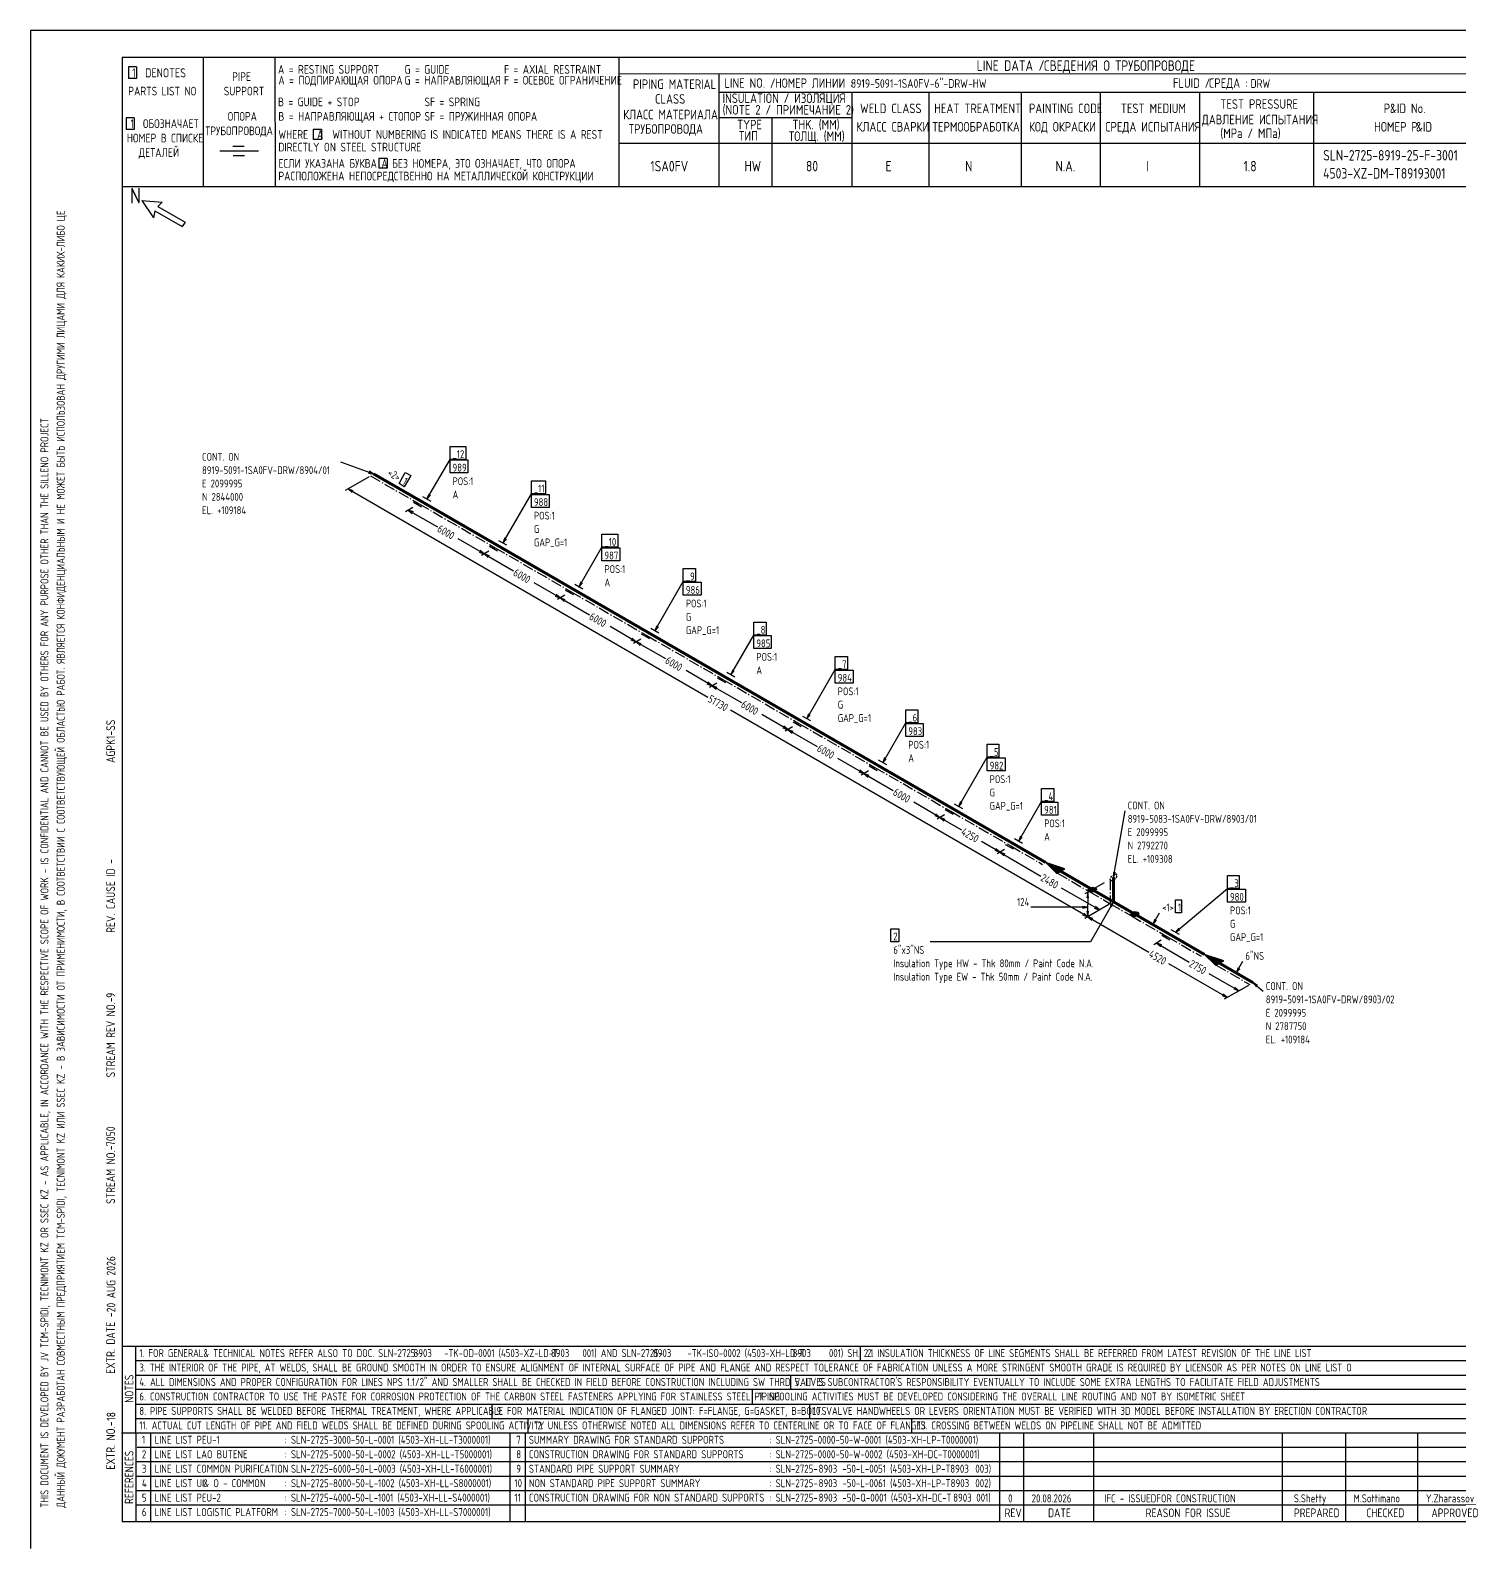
# Model space of a CAD drawing. Extents: x -1005 to 594, y -998 to 420.
# Drawn here: x 0 to 395.2, y 0 to 420 of the extents above; entities that cross this region are included whole.
import ezdxf

# ---------------------------------------------------------------- set-up
doc = ezdxf.new("R2010")
doc.units = 0
doc.linetypes.add('GT100', pattern=[0.8, 0.533333, -0.266667])
doc.linetypes.add('GT111', pattern=[4.5, 3, -0.6, 0.3, -0.6])
doc.styles.add('TTFN17', font='GOST type A')

msp = doc.modelspace()

# ---------------------------------------------------------------- linework, layer by layer
at = {"layer": 'GT_1', "flags": 128}
for points in [[(0, 420), (0, 0)], [(594, 420), (0, 420)], [(589.1, 412.5), (25.4, 412.5)], [(25.4, 412.5), (25.4, 7.5)], [(47.8, 412.5), (47.8, 376.7)], [(67.6, 412.5), (67.7, 376.7)], [(162.7, 412.5), (162.7, 376.7)], [(29.3, 409.9), (27.1, 409.9)], [(27.1, 409.9), (27.1, 406.7)], [(29.3, 409.9), (29.3, 406.7)], [(589.1, 408), (162.7, 407.9)], [(190.3, 407.8), (190.3, 376.7)], [(29.3, 406.7), (27.1, 406.7)], [(190.3, 402.9), (402.7, 402.9)], [(227.1, 402.9), (227.1, 376.7)], [(248.4, 402.9), (248.4, 376.8)], [(273.9, 402.9), (273.9, 376.7)], [(295.8, 402.9), (295.8, 376.7)], [(323.2, 402.9), (323.2, 376.7)], [(354.8, 402.9), (354.8, 376.8)], [(28.7, 395.8), (26.5, 395.8)], [(26.5, 395.8), (26.5, 392.6)], [(28.7, 395.8), (28.7, 392.6)], [(227.1, 395.8), (190.3, 395.8)], [(205, 395.8), (205, 376.7)], [(28.7, 392.6), (26.5, 392.6)], [(80.5, 392.6), (78.2, 392.6)], [(78.2, 392.6), (78.2, 389.8)], [(80.5, 392.6), (80.5, 389.8)], [(63.1, 386.6), (52.4, 386.6)], [(59.1, 387.9), (56, 387.9)], [(80.5, 389.8), (78.2, 389.8)], [(230.2, 388.7), (162.7, 388.7)], [(402.7, 388.7), (226.9, 388.7)], [(59.2, 385.3), (56.1, 385.3)], [(98.6, 384.6), (96.3, 384.6)], [(96.3, 384.6), (96.3, 381.9)], [(98.6, 384.6), (98.6, 381.9)], [(98.6, 381.9), (96.3, 381.9)], [(402.7, 376.7), (25.4, 376.7)], [(30.8, 372.9), (34, 368.1)], [(30.8, 372.9), (36.4, 372.5)], [(34.4, 370.1), (34, 368.1)], [(34.4, 370.1), (42, 365.7)], [(36.4, 372.5), (35.2, 371.3)], [(35.2, 371.3), (42.8, 366.9)], [(42.8, 366.9), (42, 365.7)], [(116.025, 304.925), (120.375, 304.925), (120.375, 301.325), (116.025, 301.325), (116.025, 304.925)], [(94.95, 297.275), (85.8, 300.575)], [(109.65, 290.3), (116.025, 301.325)], [(116.025, 301.175), (120.975, 301.175), (120.975, 297.575), (116.025, 297.575), (116.025, 301.175)], [(93.675, 296.525), (87, 292.7)], [(93.45, 297.5), (94.95, 297.275), (93.675, 298.025)], [(103.65, 297.65), (105.15, 296.825), (103.35, 293.75), (101.925, 294.65), (103.65, 297.65)], [(138.525, 295.4), (142.425, 295.4), (142.425, 291.8), (138.525, 291.8), (138.525, 295.4)], [(89.25, 292.625), (87.825, 293.15), (88.95, 292.175)], [(87.825, 293.15), (187.35, 235.55)], [(110.775, 289.7), (108.525, 290.975)], [(110.175, 291.725), (109.65, 290.3), (110.625, 291.425)], [(130.65, 278.15), (138.525, 291.8)], [(138.525, 291.65), (143.475, 291.65), (143.475, 288.05), (138.525, 288.05), (138.525, 291.65)], [(105.75, 288.05), (103.725, 286.85)], [(105.9, 286.775), (104.475, 287.3), (105.6, 286.325)], [(104.475, 287.3), (112.575, 282.65)], [(105.9, 289.475), (108.15, 288.2)], [(125.475, 275.15), (118.275, 279.35)], [(126.9, 277.325), (129.15, 276.05)], [(131.775, 277.55), (129.525, 278.825)], [(131.175, 279.575), (130.65, 278.15), (131.625, 279.275)], [(158.025, 280.625), (162.375, 280.625), (162.375, 277.025), (158.025, 277.025), (158.025, 280.625)], [(124.05, 275.675), (125.475, 275.15), (124.35, 276.125)], [(126.75, 275.9), (124.725, 274.7)], [(126.75, 275.9), (124.725, 274.7)], [(126.9, 274.625), (125.475, 275.15), (126.6, 274.175)], [(125.475, 275.15), (133.575, 270.5)], [(151.65, 266), (158.025, 277.025)], [(158.025, 276.875), (162.975, 276.875), (162.975, 273.275), (158.025, 273.275), (158.025, 276.875)], [(180.525, 271.1), (183.9, 271.1), (183.9, 267.5), (180.525, 267.5), (180.525, 271.1)], [(146.475, 263), (139.275, 267.2)], [(147.9, 265.175), (150.15, 263.9)], [(152.775, 265.4), (150.525, 266.675)], [(152.175, 267.425), (151.65, 266), (152.625, 267.125)], [(172.65, 253.85), (180.525, 267.5)], [(180.525, 267.35), (185.475, 267.35), (185.475, 263.75), (180.525, 263.75), (180.525, 267.35)], [(145.05, 263.525), (146.475, 263), (145.35, 263.975)], [(147.75, 263.75), (145.725, 262.55)], [(147.75, 263.75), (145.725, 262.55)], [(147.9, 262.475), (146.475, 263), (147.6, 262.025)], [(146.475, 263), (154.575, 258.35)], [(200.025, 256.325), (203.4, 256.325), (203.4, 252.725), (200.025, 252.725), (200.025, 256.325)], [(167.475, 250.85), (160.275, 255.05)], [(168.9, 253.025), (171.15, 251.75)], [(173.775, 253.25), (171.525, 254.525)], [(173.175, 255.275), (172.65, 253.85), (173.625, 254.975)], [(193.65, 241.7), (200.025, 252.725)], [(200.025, 252.575), (204.825, 252.575), (204.825, 248.975), (200.025, 248.975), (200.025, 252.575)], [(166.05, 251.375), (167.475, 250.85), (166.35, 251.825)], [(168.75, 251.6), (166.725, 250.4)], [(168.75, 251.6), (166.725, 250.4)], [(168.9, 250.325), (167.475, 250.85), (168.6, 249.875)], [(167.475, 250.85), (175.575, 246.2)], [(222.525, 246.8), (225.9, 246.8), (225.9, 243.2), (222.525, 243.2), (222.525, 246.8)], [(188.475, 238.7), (181.275, 242.9)], [(187.05, 239.225), (188.475, 238.7), (187.35, 239.675)], [(189.75, 239.45), (187.725, 238.25)], [(189.75, 239.45), (187.725, 238.25)], [(189.9, 240.875), (192.15, 239.6)], [(194.775, 241.1), (192.525, 242.375)], [(194.175, 243.125), (193.65, 241.7), (194.625, 242.825)], [(214.65, 229.55), (222.525, 243.2)], [(222.525, 243.05), (227.475, 243.05), (227.475, 239.45), (222.525, 239.45), (222.525, 243.05)], [(189.9, 238.175), (188.475, 238.7), (189.6, 237.725)], [(188.475, 238.7), (196.575, 234.05)], [(292.35, 174.8), (193.575, 231.95)], [(242.025, 232.025), (245.4, 232.025), (245.4, 228.425), (242.025, 228.425), (242.025, 232.025)], [(209.475, 226.55), (202.275, 230.75)], [(208.05, 227.075), (209.475, 226.55), (208.35, 227.525)], [(210.75, 227.3), (208.725, 226.1)], [(210.75, 227.3), (208.725, 226.1)], [(210.9, 228.725), (213.15, 227.45)], [(215.775, 228.95), (213.525, 230.225)], [(215.175, 230.975), (214.65, 229.55), (215.625, 230.675)], [(235.65, 217.4), (242.025, 228.425)], [(242.025, 228.275), (246.825, 228.275), (246.825, 224.675), (242.025, 224.675), (242.025, 228.275)], [(210.9, 226.025), (209.475, 226.55), (210.6, 225.575)], [(209.475, 226.55), (217.575, 221.9)], [(230.475, 214.4), (223.275, 218.6)], [(236.175, 218.825), (235.65, 217.4), (236.625, 218.525)], [(256.65, 205.25), (264.525, 218.9)], [(264.525, 222.5), (267.75, 222.5), (267.75, 218.9), (264.525, 218.9), (264.525, 222.5)], [(264.525, 218.75), (269.475, 218.75), (269.475, 215.15), (264.525, 215.15), (264.525, 218.75)], [(229.05, 214.925), (230.475, 214.4), (229.35, 215.375)], [(231.75, 215.15), (229.725, 213.95)], [(231.75, 215.15), (229.725, 213.95)], [(231.9, 213.875), (230.475, 214.4), (231.6, 213.425)], [(230.475, 214.4), (238.575, 209.75)], [(231.9, 216.575), (234.15, 215.3)], [(236.775, 216.8), (234.525, 218.075)], [(279.6, 210.275), (282.975, 210.275), (282.975, 206.675), (279.6, 206.675), (279.6, 210.275)], [(251.475, 202.25), (244.275, 206.45)], [(257.775, 204.65), (255.525, 205.925)], [(257.175, 206.675), (256.65, 205.25), (257.625, 206.375)], [(273.225, 195.65), (279.6, 206.675)], [(279.6, 206.525), (284.1, 206.525), (284.1, 202.925), (279.6, 202.925), (279.6, 206.525)], [(250.05, 202.775), (251.475, 202.25), (250.35, 203.225)], [(252.75, 203), (250.725, 201.8)], [(252.75, 203), (250.725, 201.8)], [(252.9, 201.725), (251.475, 202.25), (252.6, 201.275)], [(251.475, 202.25), (257.4, 198.8)], [(252.9, 204.425), (255.15, 203.15)], [(299.475, 185.675), (302.7, 204.125)], [(268.05, 192.65), (262.95, 195.575)], [(266.625, 193.175), (268.05, 192.65), (266.925, 193.625)], [(269.325, 193.4), (267.3, 192.2)], [(269.325, 193.4), (267.3, 192.2)], [(269.475, 194.825), (271.725, 193.55)], [(274.35, 195.05), (272.1, 196.325)], [(273.75, 197.075), (273.225, 195.65), (274.2, 196.775)], [(269.475, 192.125), (268.05, 192.65), (269.175, 191.675)], [(268.05, 192.65), (279.375, 186.05)], [(284.85, 187.4), (286.05, 188.075), (280.725, 189.8), (283.8, 186.8), (285.9, 188), (281.1, 189.575), (283.875, 186.875), (285.75, 187.925), (281.55, 189.35), (284.025, 186.95), (285.6, 187.85), (281.925, 189.05), (284.175, 187.025), (285.45, 187.7), (282.3, 188.9), (284.325, 187.1), (285.3, 187.625), (282.75, 188.6), (284.475, 187.175), (285.15, 187.55), (283.05, 188.45), (284.625, 187.25), (285, 187.475), (283.5, 188.15), (284.775, 187.325), (284.85, 187.4), (280.725, 189.8)], [(299.475, 187.175), (299.475, 185.675), (300, 187.1)], [(330.975, 186.2), (334.2, 186.2), (334.2, 182.6), (330.975, 182.6), (330.975, 186.2)], [(295.575, 176.675), (285.075, 182.75)], [(296.85, 184.175), (291.525, 181.1)], [(292.575, 180.05), (292.35, 181.55), (292.125, 180.05)], [(292.35, 181.55), (292.35, 178.175)], [(293.625, 182.975), (294.6, 182.825), (294.75, 182.3), (293.625, 181.625), (292.65, 181.775), (292.5, 182.3), (293.625, 182.975)], [(292.529, 182.2), (294.583, 182.2)], [(292.586, 182), (294.25, 182)], [(292.643, 181.8), (293.917, 181.8)], [(292.667, 182.4), (294.721, 182.4)], [(293, 182.6), (294.664, 182.6)], [(293.333, 182.8), (294.607, 182.8)], [(316.575, 170.525), (330.975, 182.6)], [(330.975, 182.45), (335.925, 182.45), (335.925, 178.85), (330.975, 178.85), (330.975, 182.45)], [(299.475, 178.925), (293.1, 167.9), (248.775, 167.9)], [(292.35, 177.425), (276.6, 177.425)], [(290.85, 177.2), (292.35, 177.425), (290.85, 177.65)], [(298.2, 178.175), (291.525, 174.35)], [(298.2, 178.175), (291.525, 174.35)], [(298.2, 178.175), (291.525, 174.35)], [(292.35, 174.8), (292.35, 178.175)], [(294.15, 177.2), (295.575, 176.675), (294.45, 177.65)], [(298.2, 178.175), (294.825, 176.225)], [(298.95, 177.5), (299.475, 178.925), (298.5, 177.8)], [(316.575, 179.45), (318.3, 179.45), (318.3, 175.925), (316.575, 175.925), (316.575, 179.45)], [(290.925, 175.325), (292.35, 174.8), (291.225, 175.775)], [(292.125, 176.3), (292.35, 174.8), (292.575, 176.3)], [(293.775, 174.275), (292.35, 174.8), (293.475, 173.825)], [(292.35, 174.8), (309.225, 164.975)], [(305.325, 176.225), (306.3, 176.075), (306.45, 175.55), (305.325, 174.875), (304.35, 175.025), (304.2, 175.55), (305.325, 176.225)], [(304.243, 175.4), (306.2, 175.4)], [(304.283, 175.6), (306.436, 175.6)], [(304.3, 175.2), (305.867, 175.2)], [(304.513, 175), (305.533, 175)], [(304.617, 175.8), (306.379, 175.8)], [(304.95, 176), (306.321, 176)], [(310.35, 172.7), (312.225, 175.925)], [(310.875, 174.125), (310.35, 172.7), (311.325, 173.825)], [(237.9, 171.5), (240.075, 171.5), (240.075, 167.9), (237.9, 167.9), (237.9, 171.5)], [(312.675, 168.275), (310.65, 167.075)], [(312.825, 169.7), (315.075, 168.425)], [(317.7, 169.925), (315.45, 171.2)], [(317.55, 171.65), (316.575, 170.525), (317.85, 171.275)], [(312.825, 167), (311.4, 167.525), (312.525, 166.55)], [(311.4, 167.525), (320.4, 162.275)], [(328.725, 161.975), (329.925, 162.65), (324.6, 164.375), (327.675, 161.375), (329.775, 162.575), (324.975, 164.15), (327.75, 161.45), (329.625, 162.5), (325.425, 163.925), (327.9, 161.525), (329.475, 162.425), (325.8, 163.625), (328.05, 161.6), (329.325, 162.275), (326.175, 163.475), (328.2, 161.675), (329.175, 162.2), (326.625, 163.175), (328.35, 161.75), (329.025, 162.125), (326.925, 163.025), (328.5, 161.825), (328.875, 162.05), (327.375, 162.725), (328.65, 161.9), (328.725, 161.975), (324.6, 164.375)], [(330.9, 152.45), (314.775, 161.75)], [(333.375, 159.275), (335.25, 162.5)], [(333.9, 160.7), (333.375, 159.275), (334.35, 160.4)], [(334.125, 154.325), (325.95, 159.05)], [(336.75, 155.825), (330.075, 152)], [(336.75, 155.825), (333.375, 153.875)], [(339.3, 155.825), (338.025, 156.575), (339, 155.45)], [(338.025, 156.575), (340.875, 154.175)], [(329.475, 152.975), (330.9, 152.45), (329.775, 153.425)], [(332.7, 154.85), (334.125, 154.325), (333, 155.3)], [(25.3, 56), (402.7, 56)], [(29.1, 56), (29.2, 7.5)], [(229.4, 56), (229.4, 52)], [(29.1, 52), (402.7, 52)], [(29.1, 48), (402.7, 48)], [(210.2, 48), (210.2, 44)], [(402.7, 44), (29.1, 44)], [(199.6, 44), (199.6, 40)], [(29.2, 40), (402.7, 40)], [(127.6, 40), (127.6, 36)], [(215.4, 40), (215.4, 36)], [(29.1, 36), (402.7, 36)], [(137.5, 36), (137.5, 32)], [(243.6, 36), (243.6, 32)], [(25.2, 32), (402.7, 32)], [(33.2, 32), (33.2, 7.6)], [(132.6, 32), (132.6, 7.6)], [(136.8, 32), (136.8, 7.6)], [(267.9, 32), (267.9, 7.5)], [(274.6, 32), (274.6, 7.5)], [(293.9, 32), (293.9, 7.5)], [(346.1, 32), (346.1, 7.5)], [(363.6, 32), (363.6, 7.5)], [(383.5, 32), (383.5, 7.5)], [(402.7, 28), (29.5, 28)], [(402.7, 24), (29.1, 24)], [(402.7, 20), (29.1, 20)], [(402.7, 16), (29.1, 16)], [(402.7, 12), (29.2, 12)], [(25.4, 7.5), (589.1, 7.5)], [(0, 0), (0, 0)]]:
    msp.add_lwpolyline(points, dxfattribs=at)
at = {"layer": 'GT_1', "linetype": 'GT111', "flags": 128}
for points in [[(94.05, 296.75), (107.475, 289.025)], [(107.475, 289.025), (128.475, 276.875)], [(128.475, 276.875), (149.475, 264.725)], [(149.475, 264.725), (170.475, 252.575)], [(170.475, 252.575), (191.475, 240.425)], [(191.475, 240.425), (212.475, 228.275)], [(212.475, 228.275), (233.475, 216.125)], [(233.475, 216.125), (254.475, 203.975)], [(254.475, 203.975), (271.05, 194.375)], [(271.05, 194.375), (279.825, 189.275)], [(283.95, 186.875), (292.725, 181.775)], [(298.575, 185.15), (298.575, 178.4)], [(292.725, 181.775), (298.575, 178.4)], [(298.575, 178.4), (304.425, 175.025)], [(304.425, 175.025), (314.4, 169.25)], [(314.4, 169.25), (323.7, 163.85)], [(327.825, 161.45), (337.125, 156.05)]]:
    msp.add_lwpolyline(points, dxfattribs=at)
at = {"layer": 'GT_1', "const_width": 0.8, "flags": 128}
for points in [[(108.375, 289.55), (94.95, 297.275)], [(129.375, 277.4), (108.375, 289.55)], [(150.375, 265.25), (129.375, 277.4)], [(171.375, 253.1), (150.375, 265.25)], [(192.375, 240.95), (171.375, 253.1)], [(213.375, 228.8), (192.375, 240.95)], [(234.375, 216.65), (213.375, 228.8)], [(255.375, 204.5), (234.375, 216.65)], [(271.95, 194.9), (255.375, 204.5)], [(280.725, 189.8), (271.95, 194.9)], [(293.625, 182.3), (284.85, 187.4)], [(299.475, 178.925), (299.475, 185.675)], [(299.475, 178.925), (293.625, 182.3)], [(305.325, 175.55), (299.475, 178.925)], [(315.3, 169.775), (305.325, 175.55)], [(324.6, 164.375), (315.3, 169.775)], [(338.025, 156.575), (328.725, 161.975)]]:
    msp.add_lwpolyline(points, dxfattribs=at)
at = {"layer": 'GT_1', "linetype": 'GT100', "flags": 128}
msp.add_lwpolyline([(300.075, 186.65), (300.45, 186.2), (300.075, 185.375), (298.875, 184.7), (298.5, 185.15), (298.875, 185.975), (300.075, 186.65)], dxfattribs=at)

# ---------------------------------------------------------------- texts
at = {"layer": 'GT_1', "style": 'TTFN17'}
for s, height, p in [('LINE DATA /', 2.8875, (261.633, 408.8)), ('СВЕДЕНИЯ О ТРУБОПРОВОДЕ', 2.8875, (280.233, 408.8)), (' 1  DENOTES', 2.5025, (26.875, 407)), (' PIPE', 2.4062, (54.561, 406)), ('A = RESTING SUPPORT', 2.40625, (68.461, 408)), ('A = ПОДПИРАЮЩАЯ ОПОРА', 2.40625, (68.561, 405)), ('G = GUIDE', 2.4062, (103.461, 408)), ('G = НАПРАВЛЯЮЩАЯ', 2.40625, (103.461, 405)), ('F = AXIAL RESTRAINT', 2.40625, (130.961, 408)), ('F = ОСЕВОЕ ОГРАНИЧЕНИЕ', 2.40625, (130.961, 405)), ('PARTS LIST NO', 2.40625, (27.061, 402)), ('SUPPORT', 2.4062, (53.461, 402)), ('PIPING MATERIAL', 2.64687, (166.597, 403.8)), ('LINE NO. /', 2.6469, (191.897, 404.1)), ('НОМЕР ЛИНИИ :', 2.59875, (205.89, 404.1)), ('8919-5091-1SA0FV-6"-DRW-HW', 2.40625, (226.861, 404.1)), ('FLUID /', 2.6469, (315.897, 404.1)), ('СРЕДА :', 2.6469, (325.897, 404.1)), ('DRW', 2.4062, (337.361, 404.1)), ('B = GUIDE + STOP', 2.40625, (68.461, 399)), ('SF = SPRING', 2.40625, (108.961, 399)), ('CLASS', 2.6469, (172.697, 399.7)), ('(NOTE 2 / ПРИМЕЧАНИЕ 2)', 2.64687, (191.397, 396.7)), ('INSULATION / ИЗОЛЯЦИЯ', 2.64687, (191.397, 399.9)), ('WELD CLASS', 2.6469, (229.397, 397.1)), ('HEAT TREATMENT', 2.64687, (249.897, 397.1)), ('PAINTING CODE', 2.64687, (276.097, 397.1)), ('TEST MEDIUM', 2.64687, (301.497, 397.1)), ('TEST PRESSURE', 2.64687, (328.997, 398.3)), ('P', 2.647, (374.197, 397.1)), ('&ID No.', 2.6469, (375.908, 397.1)), (' 1  ОБОЗНАЧАЕТ', 2.40625, (26.461, 393)), ('ОПОРА', 2.4062, (54.561, 395)), ('B = НАПРАВЛЯЮЩАЯ + СТОПОР', 2.40625, (68.561, 395)), ('SF = ПРУЖИННАЯ ОПОРА', 2.40625, (108.961, 395)), ('КЛАСС МАТЕРИАЛА', 2.64687, (163.897, 395.4)), ('TYPE', 2.6469, (195.397, 392.6)), ('THK. (MM)', 2.6469, (210.697, 392.6)), ('ДАВЛЕНИЕ ИСПЫТАНИЯ', 2.64687, (323.897, 394)), ('НОМЕР В СПИСКЕ', 2.40625, (26.661, 389)), ('ТРУБОПРОВОДА', 2.40625, (48.361, 391)), ('WHERE  A  WITHOUT NUMBERING IS INDICATED MEANS THERE IS A REST', 2.40625, (68.561, 390)), ('ТРУБОПРОВОДА', 2.64687, (165.397, 391.4)), ('ТИП', 2.6469, (195.897, 389.5)), ('ТОЛЩ. (ММ)', 2.6469, (209.697, 389.4)), ('КЛАСС СВАРКИ', 2.64687, (228.397, 392)), ('ТЕРМООБРАБОТКА', 2.64687, (249.397, 392)), ('КОД ОКРАСКИ', 2.64687, (276.097, 392)), ('СРЕДА ИСПЫТАНИЯ', 2.64687, (297.197, 392)), ('(MPa / МПа)', 2.64687, (328.997, 390.2)), ('НОМЕР P', 2.6469, (371.497, 392)), ('&ID', 2.6469, (383.097, 392)), ('ДЕТАЛЕЙ', 2.4062, (29.961, 385)), ('DIRECTLY ON STEEL STRUCTURE', 2.40625, (68.561, 386.5)), ('SLN-2725-8919-25-F-3001', 2.8875, (357.433, 384)), ('ЕСЛИ УКАЗАНА БУКВА A БЕЗ НОМЕРА, ЭТО ОЗНАЧАЕТ, ЧТО ОПОРА', 2.40625, (68.561, 382)), ('1SA0FV', 2.8875, (171.433, 381)), ('HW', 2.8875, (197.433, 381)), ('80', 2.8875, (214.433, 381)), ('E', 2.888, (236.433, 381)), ('N', 2.888, (258.433, 381)), ('N.A.', 2.8875, (283.433, 381)), ('I', 2.888, (308.433, 381)), ('1.8', 2.8875, (335.433, 381)), ('РАСПОЛОЖЕНА НЕПОСРЕДСТВЕННО НА МЕТАЛЛИЧЕСКОЙ КОНСТРУКЦИИ', 2.40625, (68.561, 378.5)), ('4503-XZ-DM-T89193001', 2.8875, (357.433, 379)), ('N', 4.331, (27.55, 372.1)), ('CONT. ON', 2.1656, (47.471, 300.95)), ('_12', 2.1656, (116.725, 301.7)), ('8919-5091-1SA0FV-DRW/8904/01', 2.16562, (47.471, 297.253)), ('989', 2.1656, (116.725, 297.95)), ('E 2099995', 2.1656, (47.471, 293.555)), ('POS:1', 2.1656, (116.725, 294.2)), ('_11', 2.1656, (139.225, 292.175)), ('N 2844000', 2.1656, (47.471, 289.858)), ('A', 2.166, (116.725, 290.503)), ('988', 2.1656, (139.225, 288.425)), ('EL. +109184', 2.16562, (47.471, 286.16)), ('POS:1', 2.1656, (139.225, 284.675)), ('G', 2.166, (139.225, 280.978)), ('GAP_G=1', 2.1656, (139.225, 277.28)), ('_10', 2.1656, (158.725, 277.4)), ('987', 2.1656, (158.725, 273.65)), ('POS:1', 2.1656, (158.725, 269.9)), ('_9', 2.1656, (181.225, 267.875)), ('A', 2.166, (158.725, 266.203)), ('986', 2.1656, (181.225, 264.125)), ('POS:1', 2.1656, (181.225, 260.375)), ('G', 2.166, (181.225, 256.678)), ('GAP_G=1', 2.1656, (181.225, 252.98)), ('_8', 2.1656, (200.725, 253.1)), ('985', 2.1656, (200.725, 249.35)), ('A', 2.166, (200.725, 241.903)), ('POS:1', 2.1656, (200.725, 245.6)), ('_7', 2.1656, (223.225, 243.575)), ('984', 2.1656, (223.225, 239.825)), ('POS:1', 2.1656, (223.225, 236.075)), ('G', 2.166, (223.225, 232.378)), ('GAP_G=1', 2.1656, (223.225, 228.68)), ('_6', 2.1656, (242.725, 228.8)), ('983', 2.1656, (242.725, 225.05)), ('POS:1', 2.1656, (242.725, 221.3)), ('A', 2.166, (242.725, 217.603)), ('_5', 2.1656, (265.225, 219.275)), ('982', 2.1656, (265.225, 215.525)), ('POS:1', 2.1656, (265.225, 211.775)), ('G', 2.166, (265.225, 208.078)), ('GAP_G=1', 2.1656, (265.225, 204.38)), ('_4', 2.1656, (280.3, 207.05)), ('CONT. ON', 2.1656, (303.4, 204.5)), ('981', 2.1656, (280.3, 203.3)), ('POS:1', 2.1656, (280.3, 199.55)), ('8919-5083-1SA0FV-DRW/8903/01', 2.16562, (303.4, 200.803)), ('A', 2.166, (280.3, 195.853)), ('E 2099995', 2.1656, (303.4, 197.105)), ('N 2792270', 2.1656, (303.4, 193.408)), ('EL. +109308', 2.16562, (303.4, 189.71)), ('_3', 2.1656, (331.675, 182.975)), ('980', 2.1656, (331.675, 179.225)), ('124', 2.1656, (272.816, 177.8)), ('<1>', 2.1656, (312.925, 176.3)), ('1', 2.166, (317.283, 176.3)), ('POS:1', 2.1656, (331.675, 175.475)), ('G', 2.166, (331.675, 171.778)), ('2', 2.166, (238.582, 168.275)), ('GAP_G=1', 2.1656, (331.675, 168.08)), ('6"x3"NS', 2.1656, (238.582, 164.525)), ('6"NS', 2.1656, (335.95, 162.875)), ('Insulation Type HW - Thk 80mm / Paint Code N.A.', 2.16562, (238.582, 160.828)), ('Insulation Type EW - Thk 50mm / Paint Code N.A.', 2.16562, (238.582, 157.13)), ('CONT. ON', 2.1656, (341.575, 154.55)), ('8919-5091-1SA0FV-DRW/8903/02', 2.16562, (341.575, 150.853)), ('E 2099995', 2.1656, (341.575, 147.155)), ('N 2787750', 2.1656, (341.575, 143.458)), ('EL. +109184', 2.16562, (341.575, 139.76)), ('1. FOR GENERAL', 2.18487, (30.128, 53)), ('& TECHNICAL NOTES REFER ALSO TO DOC. SLN-2725-      -TK-OD-0001 (4503-XZ-LD-T      001) AND SLN-2725-      -TK-ISO-0002 (4503-XH-LD-T      001) SH. 2.1', 2.18487, (47.868, 53)), ('8903', 2.1849, (105.928, 53)), ('8903', 2.1849, (143.928, 53)), ('8903', 2.1849, (172.128, 53)), ('8903', 2.1849, (210.728, 53)), ('2. INSULATION THICKNESS OF LINE SEGMENTS SHALL BE REFERRED FROM LATEST REVISION OF THE LINE LIST', 2.18487, (231.328, 53)), ('3. THE INTERIOR OF THE PIPE, AT WELDS, SHALL BE GROUND SMOOTH IN ORDER TO ENSURE ALIGNMENT OF INTERNAL SURFACE OF PIPE AND FLANGE AND RESPECT TOLERANCE OF FABRICATION UNLESS A MORE STRINGENT SMOOTH GRADE IS REQUIRED BY LICENSOR AS PER NOTES ON LINE LIST O', 2.18487, (30.128, 49)), ('4. ALL DIMENSIONS AND PROPER CONFIGURATION FOR LINES NPS 1.1/2" AND SMALLER SHALL BE CHECKED IN FIELD BEFORE CONSTRUCTION INCLUDING SW THRD VALVES', 2.18487, (30.128, 45)), ("5. IT IS SUBCONTRACTOR'S RESPONSIBILITY EVENTUALLY TO INCLUDE SOME EXTRA LENGTHS TO FACILITATE FIELD ADJUSTMENTS", 2.18487, (211.328, 45)), ('6. CONSTRUCTION CONTRACTOR TO USE THE PASTE FOR CORROSION PROTECTION OF THE CARBON STEEL FASTENERS APPLYING FOR STAINLESS STEEL PIPING', 2.18487, (30.128, 41)), ('7. SPOOLING ACTIVITIES MUST BE DEVELOPED CONSIDERING THE OVERALL LINE ROUTING AND NOT BY ISOMETRIC SHEET', 2.18487, (201.328, 41)), ('8. PIPE SUPPORTS SHALL BE WELDED BEFORE THERMAL TREATMENT, WHERE APPLICABLE', 2.18487, (30.128, 37)), ('9. FOR MATERIAL INDICATION OF FLANGED JOINT: F=FLANGE, G=GASKET, B=BOLTS', 2.18487, (128.828, 37)), ('10. VALVE HANDWHEELS OR LEVERS ORIENTATION MUST BE VERIFIED WITH 3D MODEL BEFORE INSTALLATION BY ERECTION CONTRACTOR', 2.18487, (216.328, 37)), ('11. ACTUAL CUT LENGTH OF PIPE AND FIELD WELDS SHALL BE DEFINED DURING SPOOLING ACTIVITY', 2.18487, (30.128, 33)), ('12. UNLESS OTHERWISE NOTED ALL DIMENSIONS REFER TO CENTERLINE OR TO FACE OF FLANGES', 2.18487, (139.328, 33)), ('13. CROSSING BETWEEN WELDS ON PIPELINE SHALL NOT BE ADMITTED', 2.18487, (245.328, 33)), ('1', 2.214, (30.832, 29)), ('LINE LIST PEU-1', 2.21375, (34.332, 29)), (': SLN-2725-3000-50-L-0001 (4503-XH-LL-T3000001)', 2.21375, (70.332, 29)), ('7', 2.214, (134.332, 29)), ('SUMMARY DRAWING FOR STANDARD SUPPORTS', 2.21375, (137.832, 29)), (': SLN-2725-0000-50-W-0001 (4503-XH-LP-T0000001)', 2.21375, (204.332, 29)), ('2', 2.214, (30.832, 25)), ('LINE LIST LAO BUTENE', 2.21375, (34.332, 25)), (': SLN-2725-5000-50-L-0002 (4503-XH-LL-T5000001)', 2.21375, (70.332, 25)), ('8', 2.214, (134.332, 25)), ('CONSTRUCTION DRAWING FOR STANDARD SUPPORTS', 2.21375, (137.832, 25)), (': SLN-2725-0000-50-W-0002 (4503-XH-DC-T0000001)', 2.21375, (204.332, 25)), ('3', 2.214, (30.832, 21)), ('LINE LIST COMMON PURIFICATION', 2.21375, (34.332, 21)), (': SLN-2725-6000-50-L-0003 (4503-XH-LL-T6000001)', 2.21375, (70.332, 21)), ('9', 2.214, (134.332, 21)), ('STANDARD PIPE SUPPORT SUMMARY', 2.21375, (137.832, 21)), (': SLN-2725-      -50-L-0051 (4503-XH-LP-T      003)', 2.21375, (204.332, 21)), ('8903', 2.2138, (217.932, 21)), ('8903', 2.2138, (254.332, 21)), ('4', 2.214, (30.832, 17)), ('LINE LIST UI', 2.21375, (34.332, 17)), ('& O - COMMON', 2.21375, (47.849, 17)), (': SLN-2725-8000-50-L-1002 (4503-XH-LL-S8000001)', 2.21375, (70.332, 17)), ('10', 2.2138, (133.832, 17)), ('NON STANDARD PIPE SUPPORT SUMMARY', 2.21375, (137.832, 17)), (': SLN-2725-      -50-L-0061 (4503-XH-LP-T      002)', 2.21375, (204.332, 17)), ('8903', 2.2138, (217.932, 17)), ('8903', 2.2138, (254.432, 17)), ('5', 2.214, (30.832, 13)), ('LINE LIST PEU-2', 2.21375, (34.332, 13)), (': SLN-2725-4000-50-L-1001 (4503-XH-LL-S4000001)', 2.21375, (70.332, 13)), ('11', 2.2138, (133.832, 13)), ('CONSTRUCTION DRAWING FOR NON STANDARD SUPPORTS', 2.21375, (137.832, 13)), (': SLN-2725-      -50-Q-0001 (4503-XH-DC-T      001)', 2.21375, (204.332, 13)), ('8903', 2.2138, (217.932, 13)), ('8903', 2.2138, (255.132, 13)), ('0', 2.214, (270.332, 12.8)), ('20.08.2026', 2.2138, (276.832, 12.8)), ('IFC - ISSUEDFOR CONSTRUCTION', 2.21375, (296.932, 12.8)), ('S.Shetty', 2.2138, (349.332, 12.8)), ('M.Sottimano', 2.21375, (365.832, 12.8)), ('Y.Zharassov', 2.21375, (385.832, 12.8)), ('6', 2.214, (30.832, 9)), ('LINE LIST LOGISTIC PLATFORM', 2.21375, (34.332, 9)), (': SLN-2725-7000-50-L-1003 (4503-XH-LL-S7000001)', 2.21375, (70.332, 9)), ('REV', 2.4062, (269.361, 8.7)), ('DATE', 2.4062, (281.361, 8.7)), ('REASON FOR ISSUE', 2.40625, (308.361, 8.7)), ('PREPARED', 2.4062, (349.361, 8.7)), ('CHECKED', 2.4062, (369.361, 8.7)), ('APPROVED', 2.4062, (387.361, 8.7))]:
    msp.add_text(s, height=height, dxfattribs=at).set_placement(p)
for s, height, rotation, p in [('ДАННЫЙ ДОКУМЕНТ РАЗРАБОТАН СОВМЕСТНЫМ ПРЕДПРИЯТИЕМ TCM-SPIDI, TECNIMONT KZ ИЛИ SSEC KZ - В ЗАВИСИМОСТИ ОТ ПРИМЕНИМОСТИ, В СООТВЕТСТВИИ С СООТВЕТСТВУЮЩЕЙ ОБЛАСТЬЮ РАБОТ. ЯВЛЯЕТСЯ КОНФИДЕНЦИАЛЬНЫМ И НЕ МОЖЕТ БЫТЬ ИСПОЛЬЗОВАН ДРУГИМИ ЛИЦАМИ ДЛЯ КАКИХ-ЛИБО ЦЕ', 2.21375, 90, (9.5, 11.332)), ('THIS DOCUMENT IS DEVELOPED BY JV TCM-SPIDI, TECNIMONT KZ OR SSEC KZ - AS APPLICABLE, IN ACCORDANCE WITH THE RESPECTIVE SCOPE OF WORK - IS CONFIDENTIAL AND CANNOT BE USED BY OTHERS FOR ANY PURPOSE OTHER THAN THE SILLENO PROJECT', 2.21375, 90, (5, 11.332)), ('<2>', 2.1656, -30, (98.518, 296.987)), ('1', 2.166, -30, (102.696, 294.575)), ('6000', 2.1656, -30, (112.272, 281.488)), ('6000', 2.1656, -30, (133.272, 269.338)), ('6000', 2.1656, -30, (154.272, 257.188)), ('6000', 2.1656, -30, (175.272, 245.038)), ('51730', 2.1656, -30, (187.091, 234.394)), ('6000', 2.1656, -30, (196.272, 232.888)), ('AGPK1-SS', 2.4062, 90, (23.4, 217.361)), ('6000', 2.1656, -30, (217.272, 220.738)), ('6000', 2.1656, -30, (238.272, 208.588)), ('4250', 2.1656, -30, (257.126, 197.675)), ('REV. CAUSE ID -', 2.40625, 90, (23.4, 170.361)), ('2480', 2.1656, -30, (279.109, 184.926)), ('4520', 2.1656, -30, (308.966, 163.85)), ('2750', 2.1656, -30, (320.126, 161.15)), ('STREAM REV NO.-', 2.40625, 90, (23.4, 130.361)), ('9', 2.406, 90, (23.4, 152.361)), ('7050', 2.4062, 90, (23.4, 111.361)), ('STREAM NO.-', 2.40625, 90, (23.4, 95.361)), ('20 AUG 2026', 2.40625, 90, (23.5, 65.361)), ('EXTR. DATE -', 2.40625, 90, (23.4, 48.361)), ('NOTES', 2.4062, 90, (28.5, 40.361)), ('EXTR. NO.-', 2.4062, 90, (23.4, 21.861)), ('18', 2.4062, 90, (23.5, 35.361)), ('REFERENCES', 2.4062, 90, (28.5, 12.361))]:
    msp.add_text(s, height=height, rotation=rotation, dxfattribs=at).set_placement(p)

doc.saveas('drawing.dxf')
